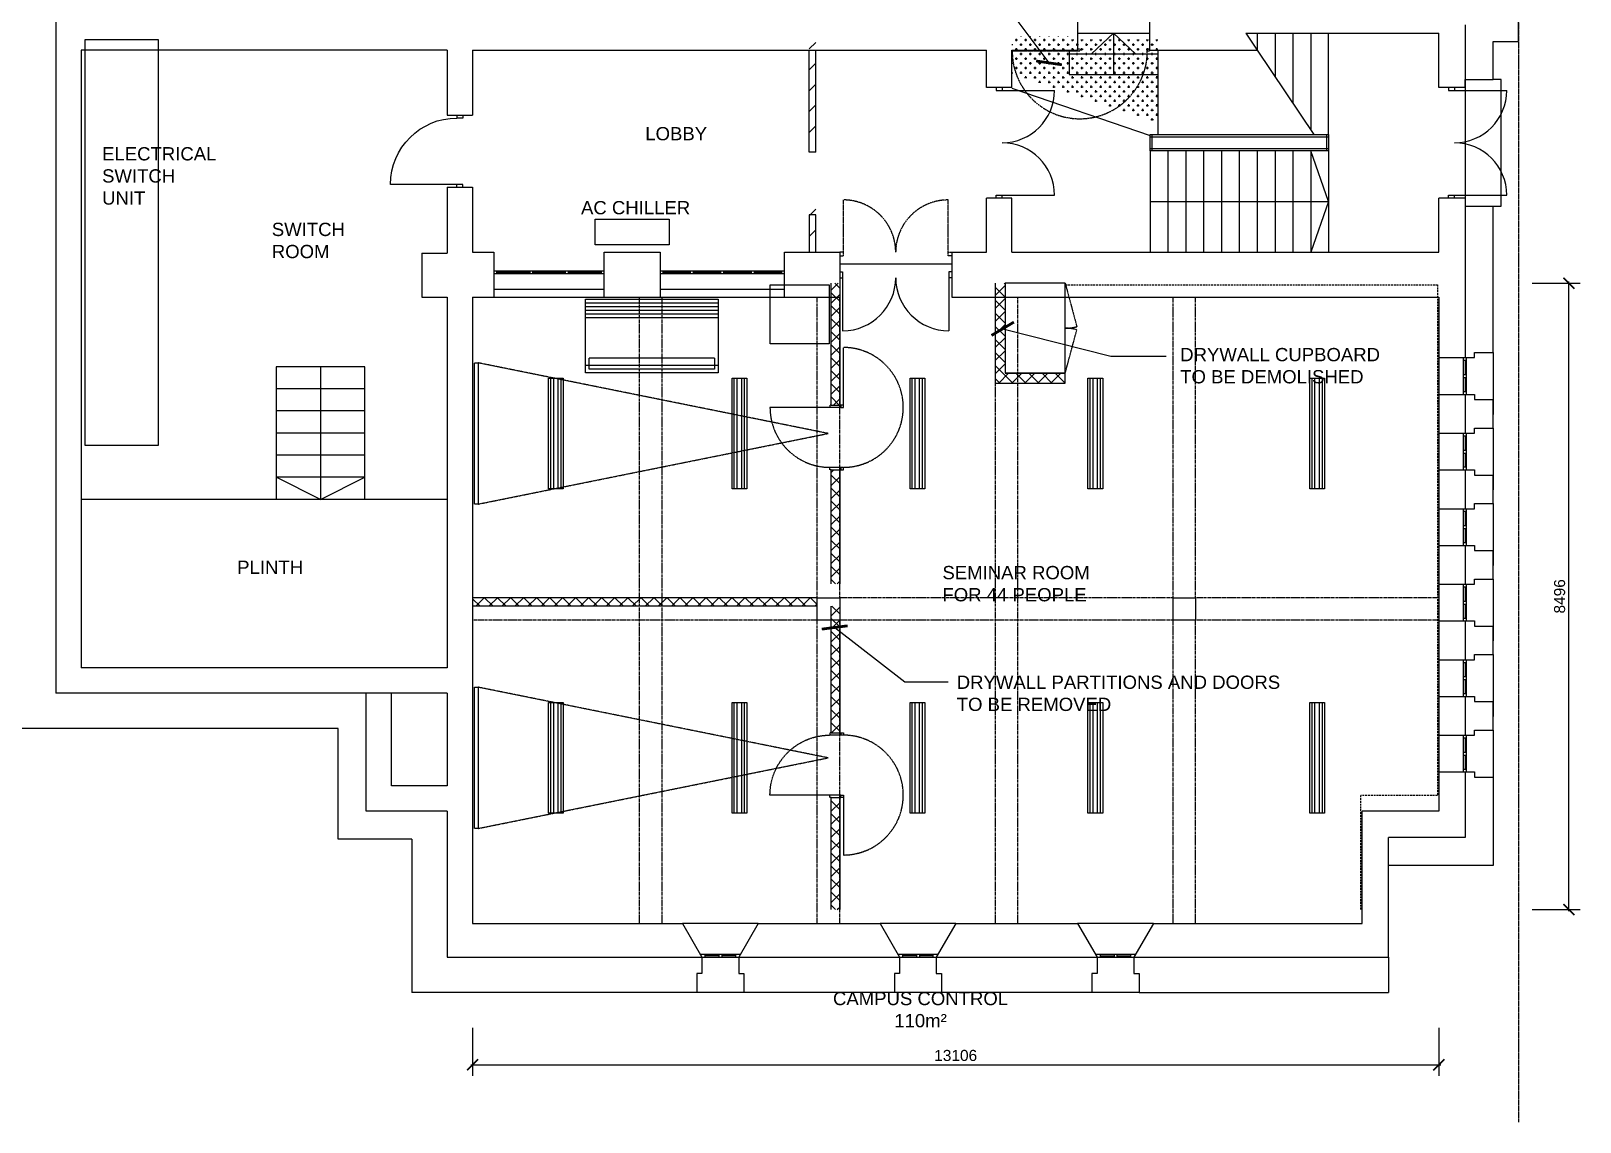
# Model space of a CAD drawing. Header units: millimetres. Extents: x -242071 to 82444, y -53139 to 112036.
# Drawn here: x -148810 to -127799, y -42646 to -27845 of the extents above; entities that cross this region are included whole.
import ezdxf

# ---------------------------------------------------------------- set-up
doc = ezdxf.new("R2010")
doc.units = ezdxf.units.MM
doc.header["$PDSIZE"] = 1
for name, pattern in [('PCENTRE', [50.8, 31.75, -6.35, 6.35, -6.35]), ('PCENTRE2', [28.575, 19.05, -3.175, 3.175, -3.175]), ('PCENTRESHORT', [28.575, 19.05, -3.175, 3.175, -3.175]), ('PDASHED2', [9.525, 6.35, -3.175]), ('PDASHEDX2', [38.1, 25.4, -12.7])]:
    doc.linetypes.add(name, pattern=pattern)
for name, color, linetype in [('Air_conditioning_ceiling_mounted', 3, 'Continuous'), ('Air_conditioning_low_level', 3, 'Continuous'), ('Boundaries_and_building_grids', 140, 'Continuous'), ('Columns_conc_steel_timber', 5, 'Continuous'), ('Communications_audio_visual', 1, 'Continuous'), ('Demolition', 1, 'Continuous'), ('Dimensions_General_Layout', 1, 'Continuous'), ('Electrical_dist_from_subboard', 1, 'Continuous'), ('Electrical_main_dist_to_subboard', 1, 'Continuous'), ('Finishes_Floor', 1, 'Continuous'), ('Fitting_Lights', 1, 'Continuous'), ('Hatch_Builders_work', 1, 'Continuous'), ('Hatch_Demolition', 1, 'Continuous'), ('Hatch_Partition_layout', 1, 'Continuous'), ('Internal_partitions', 2, 'Continuous'), ('Open_stairs_and_ramps', 2, 'Continuous'), ('Structural_frames', 3, 'Continuous'), ('Text_Builders_work', 1, 'Continuous'), ('Text_Demolition', 1, 'Continuous'), ('Text_General_Layout', 1, 'Continuous'), ('Text_Room_names_brickwork', 1, 'Continuous'), ('Walls_brick_block_etc', 3, 'Continuous'), ('Windows_and_doors_to_brickwork', 1, 'Continuous')]:
    doc.layers.add(name, color=color, linetype=linetype)
doc.styles.add('Text_Style_3_d7b89161-017f-4e9d-a07b-0b1ab719bac5', font='freehand')
doc.styles.add('Text_Style_5', font='arial.ttf')
doc.dimstyles.new('$DIM_Caddie', dxfattribs={"dimscale": 100, "dimtxt": 2.5, "dimasz": 3, "dimexe": 3, "dimexo": 0, "dimgap": 1, "dimtad": 1, "dimdec": 0, "dimzin": 0, "dimdsep": 46, "dimtxsty": 'Text_Style_3_d7b89161-017f-4e9d-a07b-0b1ab719bac5', "dimblk": 'ARCHTICK', "dimblk1": 'ARCHTICK', "dimblk2": 'ARCHTICK', "dimcen": 0.4, "dimclrd": 1, "dimclre": 1, "dimclrt": 2, "dimadec": 0, "dimazin": 0, "dimtfac": 0.5, "dimtdec": 0, "dimtix": 1, "dimtmove": 0, "dimatfit": 2, "dimldrblk": 'ARCHTICK', "dimfxl": 7, "dimfxlon": 1, "dimtfillclr": 1, "dimtolj": 1, "dimtzin": 0, "dimlwd": -3, "dimlwe": -3, "dimarcsym": 1})
pattern_1 = [(45, (-157344.63, -52553.8), (-141.4214, 141.4214), [])]
pattern_2 = [(45, (0, 0), (-88.38835, 88.38835), []), (135, (0, 0), (-88.38835, -88.38835), [])]

# ---------------------------------------------------------------- blocks, each defined once
blk = doc.blocks.new('_ArchTick')
at = {"color": 0, "linetype": 'ByBlock', "const_width": 0.15}
blk.add_lwpolyline([(-0.5, -0.5), (0.5, 0.5)], dxfattribs=at)
blk = doc.blocks.new('*D79')
at = {"layer": 'Defpoints', "color": 0}
for p in [(-129714, -38239), (-142820, -39763), (-129714, -41870)]:
    blk.add_point(p, dxfattribs=at)
at = {"layer": 'Dimensions_General_Layout', "color": 1, "linetype": 'Continuous', "lineweight": -3}
for p, q in [((-142820, -41370), (-142820, -42020)), ((-129714, -41370), (-129714, -42020)), ((-142845, -41870), (-129689, -41870))]:
    blk.add_line(p, q, dxfattribs=at)
at = {"layer": 'Dimensions_General_Layout', "color": 1, "lineweight": -3, "xscale": 150, "yscale": 150, "zscale": 150, "rotation": 180}
blk.add_blockref('_ArchTick', (-142820, -41870), dxfattribs=at)
at = {"layer": 'Dimensions_General_Layout', "color": 1, "lineweight": -3, "xscale": 150, "yscale": 150, "zscale": 150}
blk.add_blockref('_ArchTick', (-129714, -41870), dxfattribs=at)
at = {"layer": 'Dimensions_General_Layout', "color": 1, "linetype": 'Continuous', "lineweight": -3, "insert": (-136267, -41744), "char_height": 150, "attachment_point": 5, "style": 'Text_Style_5'}
blk.add_mtext('\\A1;13106', dxfattribs=at)
blk = doc.blocks.new('_Open90')
at = {"color": 0, "linetype": 'ByBlock', "lineweight": -2}
for p, q in [((0, 0), (-1, 0)), ((-0.5, 0.5), (0, 0)), ((0, 0), (-0.5, -0.5))]:
    blk.add_line(p, q, dxfattribs=at)
blk = doc.blocks.new('*D80')
at = {"layer": 'Defpoints', "color": 0}
for p in [(-129714, -31267), (-127949, -31267), (-130752, -39763)]:
    blk.add_point(p, dxfattribs=at)
at = {"layer": 'Dimensions_General_Layout', "color": 1, "linetype": 'Continuous', "lineweight": -3}
for p, q in [((-128449, -31267), (-127799, -31267)), ((-127949, -39788), (-127949, -31242)), ((-128449, -39763), (-127799, -39763))]:
    blk.add_line(p, q, dxfattribs=at)
at = {"layer": 'Dimensions_General_Layout', "color": 1, "lineweight": -3, "xscale": 150, "yscale": 150, "zscale": 150}
for p, rotation in [((-127949, -31267), 90), ((-127949, -39763), 270)]:
    blk.add_blockref('_ArchTick', p, dxfattribs=dict(at, rotation=rotation))
at = {"layer": 'Dimensions_General_Layout', "color": 1, "linetype": 'Continuous', "lineweight": -3, "insert": (-128075, -35515), "char_height": 150, "attachment_point": 5, "rotation": 90, "style": 'Text_Style_5'}
blk.add_mtext('\\A1;8496', dxfattribs=at)

msp = doc.modelspace()

# ---------------------------------------------------------------- hatches: boundary and pattern name
at = {"layer": 'Hatch_Builders_work', "linetype": 'Continuous', "lineweight": -3}
h = msp.add_hatch(dxfattribs=at)
h.set_pattern_fill('_USER', color=1, scale=200, angle=45, pattern_type=0)
h.set_pattern_definition(pattern_1)
h.paths.add_polyline_path([(-138164.1, -29296.9), (-138164.1, -27913.9), (-138254.1, -27913.9), (-138254.1, -29296.9)])
h = msp.add_hatch(dxfattribs=at)
h.set_pattern_fill('CROSS', color=8, scale=10, style=0)
h.set_pattern_definition([(0, (-174702.615, 36930.73), (63.5, 63.5), [31.75, -95.25]), (90, (-174686.74, 36914.854), (-63.5, 63.5), [31.75, -95.25])])
h.paths.add_polyline_path([(-135506.1, -28420.9), (-135506.1, -27913.9), (-134726.1, -27913.9), (-134726.1, -27964.9), (-133526.1, -27964.9), (-133526.1, -29059.9), (-133631.1, -29059.9)])
h = msp.add_hatch(dxfattribs=at)
h.set_pattern_fill('_USER', color=1, scale=200, angle=45, pattern_type=0)
h.set_pattern_definition(pattern_1)
h.paths.add_polyline_path([(-138164.1, -30656.9), (-138164.1, -30146.9), (-138254.1, -30146.9), (-138254.1, -30656.9)])
at = {"layer": 'Hatch_Demolition', "linetype": 'Continuous', "lineweight": -3}
h = msp.add_hatch(dxfattribs=at)
h.set_pattern_fill('BLOCK-SECTION', color=8, scale=2.5)
h.set_pattern_definition(pattern_2)
h.paths.add_polyline_path([(-137840.5, -32919.8), (-137840.5, -31266.9), (-137955.5, -31266.9), (-137955.5, -32919.8)])
h = msp.add_hatch(dxfattribs=at)
h.set_pattern_fill('BLOCK-SECTION', color=8, scale=2.5)
h.set_pattern_definition(pattern_2)
h.paths.add_polyline_path([(-134781.9, -32622.9), (-134781.9, -32487.9), (-135596.9, -32487.9), (-135596.9, -31266.9), (-135731.9, -31266.9), (-135731.9, -32622.9)])
h = msp.add_hatch(dxfattribs=at)
h.set_pattern_fill('BLOCK-SECTION', color=8, scale=2.5)
h.set_pattern_definition(pattern_2)
h.paths.add_polyline_path([(-137840.5, -35343.9), (-137840.5, -33796.8), (-137955.5, -33796.8), (-137955.5, -35343.9)])
h = msp.add_hatch(dxfattribs=at)
h.set_pattern_fill('BLOCK-SECTION', color=8, scale=2.5)
h.set_pattern_definition(pattern_2)
h.paths.add_polyline_path([(-138145.5, -35648.9), (-138145.5, -35533.9), (-142820.1, -35533.9), (-142820.1, -35648.9)])
h = msp.add_hatch(dxfattribs=at)
h.set_pattern_fill('BLOCK-SECTION', color=8, scale=2.5)
h.set_pattern_definition(pattern_2)
h.paths.add_polyline_path([(-137840.5, -37366.2), (-137840.5, -35648.9), (-137955.5, -35648.9), (-137955.5, -37366.2)])
h = msp.add_hatch(dxfattribs=at)
h.set_pattern_fill('BLOCK-SECTION', color=8, scale=2.5)
h.set_pattern_definition(pattern_2)
h.paths.add_polyline_path([(-137840.5, -39762.9), (-137840.5, -38243.2), (-137955.5, -38243.2), (-137955.5, -39762.9)])

# ---------------------------------------------------------------- linework, layer by layer
at = {"layer": 'Air_conditioning_ceiling_mounted', "color": 2, "linetype": 'Continuous', "lineweight": -3}
for p, q in [((-141287.8, -31482.2), (-139487.8, -31482.2)), ((-141287.8, -32482.2), (-141287.8, -31482.2)), ((-139487.8, -31482.2), (-139487.8, -32482.2)), ((-139487.8, -32482.2), (-141287.8, -32482.2))]:
    msp.add_line(p, q, dxfattribs=at)
at = {"layer": 'Air_conditioning_ceiling_mounted', "color": 1, "linetype": 'Continuous', "lineweight": -3}
for p, q in [((-141287.8, -31532.2), (-139487.8, -31532.2)), ((-141287.8, -31582.2), (-139487.8, -31582.2)), ((-141287.8, -31632.2), (-139487.8, -31632.2)), ((-141287.8, -31682.2), (-139487.8, -31682.2)), ((-141287.8, -31732.2), (-139487.8, -31732.2)), ((-139537.8, -32282.2), (-141237.8, -32282.2)), ((-141237.8, -32432.2), (-141237.8, -32282.2)), ((-139537.8, -32282.2), (-139537.8, -32432.2)), ((-139487.8, -32382.2), (-141287.8, -32382.2)), ((-139537.8, -32432.2), (-141237.8, -32432.2))]:
    msp.add_line(p, q, dxfattribs=at)
at = {"layer": 'Air_conditioning_low_level', "color": 2, "linetype": 'Continuous', "lineweight": -3}
for p, q in [((-141155.5, -30747.2), (-141155.5, -30397.2)), ((-141155.5, -30397.2), (-140155.5, -30397.2)), ((-140155.5, -30397.2), (-140155.5, -30747.2)), ((-140155.5, -30747.2), (-141155.5, -30747.2))]:
    msp.add_line(p, q, dxfattribs=at)
at = {"layer": 'Boundaries_and_building_grids', "color": 140, "linetype": 'PCENTRE2', "lineweight": -3}
msp.add_line((-128635.1, 33439.2), (-128635.1, -42646.4), dxfattribs=at)
at = {"layer": 'Columns_conc_steel_timber', "color": 4, "linetype": 'Continuous', "lineweight": -3}
for p, q in [((-138145.5, -35534.2), (-137840.5, -35534.2)), ((-138145.5, -35839.2), (-138145.5, -35534.2)), ((-137840.5, -35534.2), (-137840.5, -35839.2)), ((-133318.3, -35534.2), (-133013.3, -35534.2)), ((-133318.3, -35839.2), (-133318.3, -35534.2)), ((-133013.3, -35534.2), (-133013.3, -35839.2)), ((-137840.5, -35839.2), (-138145.5, -35839.2)), ((-133013.3, -35839.2), (-133318.3, -35839.2))]:
    msp.add_line(p, q, dxfattribs=at)
at = {"layer": 'Communications_audio_visual', "color": 4, "linetype": 'Continuous', "lineweight": -3}
msp.add_lwpolyline([(-138782.2, -32088.3), (-138782.2, -31288.3), (-137982.2, -31288.3), (-137982.2, -32088.3)], close=True, dxfattribs=at)
at = {"layer": 'Demolition', "color": 8, "linetype": 'PDASHED2', "lineweight": -3}
for p, q in [((-137955.5, -32919.8), (-137955.5, -31266.9)), ((-137840.5, -31266.9), (-137840.5, -32919.8)), ((-135731.9, -31266.9), (-135731.9, -32622.9)), ((-135596.9, -31266.9), (-135596.9, -32487.9)), ((-134781.9, -31266.9), (-135596.9, -31266.9)), ((-134781.9, -32487.9), (-134781.9, -31266.9)), ((-134781.9, -31266.9), (-134623.9, -31856.6)), ((-134781.9, -32487.9), (-134623.9, -31898.2)), ((-137791, -32919.8), (-137791, -32138.8)), ((-135596.9, -32487.9), (-134781.9, -32487.9)), ((-134781.9, -32487.9), (-135596.9, -32487.9)), ((-134781.9, -32622.9), (-134781.9, -32487.9)), ((-135731.9, -32622.9), (-134781.9, -32622.9)), ((-137973, -32951.8), (-138786, -32951.8)), ((-137955.5, -32919.8), (-137973, -32919.8)), ((-137973, -32919.8), (-137973, -32951.8)), ((-137823, -32951.8), (-137973, -32951.8)), ((-137955.5, -32919.8), (-137840.5, -32919.8)), ((-137840.5, -32919.8), (-137823, -32919.8)), ((-137823, -32919.8), (-137823, -32951.8)), ((-137791, -32919.8), (-137823, -32919.8)), ((-137823, -32919.8), (-137823, -32951.8)), ((-137823, -32951.8), (-137791, -32951.8)), ((-137791, -32951.8), (-137791, -32919.8)), ((-137973, -33796.8), (-137973, -33764.8)), ((-137823, -33764.8), (-137973, -33764.8)), ((-137955.5, -33796.8), (-137973, -33796.8)), ((-137955.5, -35343.9), (-137955.5, -33796.8)), ((-137955.5, -33796.8), (-137840.5, -33796.8)), ((-137840.5, -33796.8), (-137840.5, -35343.9)), ((-137840.5, -33796.8), (-137823, -33796.8)), ((-137823, -33796.8), (-137823, -33764.8)), ((-137791, -33764.8), (-137823, -33764.8)), ((-137823, -33764.8), (-137823, -33796.8)), ((-137823, -33796.8), (-137791, -33796.8)), ((-137791, -33796.8), (-137791, -33764.8)), ((-138145.5, -35533.9), (-142820.1, -35533.9)), ((-138145.5, -35648.9), (-142820.1, -35648.9)), ((-137955.5, -37366.2), (-137955.5, -35648.9)), ((-137840.5, -35648.9), (-137840.5, -37366.2)), ((-137955.5, -37366.2), (-137973, -37366.2)), ((-137973, -37366.2), (-137973, -37398.2)), ((-137823, -37398.2), (-137973, -37398.2)), ((-137955.5, -37366.2), (-137840.5, -37366.2)), ((-137840.5, -37366.2), (-137823, -37366.2)), ((-137823, -37366.2), (-137823, -37398.2)), ((-137823, -37366.2), (-137791, -37366.2)), ((-137823, -37398.2), (-137823, -37366.2)), ((-137791, -37398.2), (-137823, -37398.2)), ((-137791, -37366.2), (-137791, -37398.2)), ((-137973, -38211.2), (-138786, -38211.2)), ((-137823, -38211.2), (-137973, -38211.2)), ((-137973, -38243.2), (-137973, -38211.2)), ((-137823, -38243.2), (-137823, -38211.2)), ((-137823, -38211.2), (-137791, -38211.2)), ((-137823, -38243.2), (-137823, -38211.2)), ((-137791, -38211.2), (-137791, -38243.2)), ((-137955.5, -38243.2), (-137973, -38243.2)), ((-137955.5, -39762.9), (-137955.5, -38243.2)), ((-137955.5, -38243.2), (-137840.5, -38243.2)), ((-137840.5, -38243.2), (-137823, -38243.2)), ((-137840.5, -38243.2), (-137840.5, -39762.9)), ((-137791, -38243.2), (-137823, -38243.2)), ((-137791, -38243.2), (-137791, -39024.2))]:
    msp.add_line(p, q, dxfattribs=at)
at = {"layer": 'Demolition', "color": 12, "linetype": 'PDASHED2', "lineweight": -3}
for p, q in [((-142795.1, -32347.3), (-142745.1, -32347.3)), ((-142795.1, -34263.5), (-142795.1, -32347.3)), ((-142745.1, -32347.3), (-142745.1, -34263.5)), ((-142745.1, -32347.3), (-142745.1, -34263.5)), ((-137998.5, -33305.4), (-142745.1, -32347.3)), ((-142745.1, -32347.3), (-142745.1, -34263.5)), ((-142745.1, -34263.5), (-137998.5, -33305.4)), ((-142745.1, -34263.5), (-142795.1, -34263.5)), ((-142795.1, -36747.8), (-142745.1, -36747.8)), ((-142795.1, -38664), (-142795.1, -36747.8)), ((-142745.1, -36747.8), (-142745.1, -38664)), ((-137998.5, -37705.9), (-142745.1, -36747.8)), ((-142745.1, -36747.8), (-142745.1, -38664)), ((-142745.1, -36747.8), (-142745.1, -38664)), ((-142745.1, -38664), (-137998.5, -37705.9)), ((-142745.1, -38664), (-142795.1, -38664))]:
    msp.add_line(p, q, dxfattribs=at)
at = {"layer": 'Demolition', "color": 8, "linetype": 'PDASHED2', "lineweight": -3}
for centre, radius, start, end in [((-134781.9, -31266.9), 610.5, 270, 285), ((-134781.9, -31266.9), 610.5, 270, 285), ((-134781.9, -32487.9), 610.5, 75, 90), ((-134781.9, -32487.9), 610.5, 75, 90), ((-137791, -32951.8), 813, 270, 90), ((-137973, -32951.8), 813, 180, 270), ((-137791, -38211.2), 813, 270, 90)]:
    msp.add_arc(centre, radius, start, end, dxfattribs=at)
at = {"layer": 'Demolition', "color": 8, "linetype": 'PDASHED2', "lineweight": -3, "extrusion": (0, 0, -1)}
msp.add_arc((137973, -38211.2), 813, 0, 90, dxfattribs=at)
at = {"layer": 'Electrical_dist_from_subboard', "color": 92, "linetype": 'PDASHEDX2', "lineweight": -3}
for p, q in [((-134781.9, -31286.9), (-129734.1, -31286.9)), ((-129734.1, -31286.9), (-129734.1, -38218.9)), ((-129734.1, -38218.9), (-130772.2, -38218.9)), ((-130772.2, -39762.9), (-130772.2, -38218.9))]:
    msp.add_line(p, q, dxfattribs=at)
at = {"layer": 'Electrical_main_dist_to_subboard', "color": 1, "linetype": 'Continuous', "lineweight": -3}
for p, q in [((-148079.1, -27963.9), (-148079.1, -33463.9)), ((-147079.1, -27963.9), (-148079.1, -27963.9)), ((-147079.1, -33463.9), (-147079.1, -27963.9)), ((-148079.1, -33463.9), (-147079.1, -33463.9))]:
    msp.add_line(p, q, dxfattribs=at)
at = {"layer": 'Finishes_Floor', "color": 12, "linetype": 'Continuous', "lineweight": -3}
msp.add_line((-137840.5, -31001.9), (-136320.5, -31001.9), dxfattribs=at)
at = {"layer": 'Fitting_Lights', "color": 3, "linetype": 'Continuous', "lineweight": -3}
for p, q in [((-141789.6, -32555.4), (-141589.6, -32555.4)), ((-141789.6, -34055.4), (-141789.6, -32555.4)), ((-141589.6, -32555.4), (-141589.6, -34055.4)), ((-139299.8, -34055.4), (-139299.8, -32555.4)), ((-139299.8, -32555.4), (-139099.8, -32555.4)), ((-139099.8, -32555.4), (-139099.8, -34055.4)), ((-136886.2, -32555.4), (-136686.2, -32555.4)), ((-136886.2, -34055.4), (-136886.2, -32555.4)), ((-136686.2, -32555.4), (-136686.2, -34055.4)), ((-134472.6, -32555.4), (-134272.6, -32555.4)), ((-134472.6, -34055.4), (-134472.6, -32555.4)), ((-134272.6, -32555.4), (-134272.6, -34055.4)), ((-131463.7, -34055.4), (-131463.7, -32555.4)), ((-131463.7, -32555.4), (-131263.7, -32555.4)), ((-131263.7, -32555.4), (-131263.7, -34055.4)), ((-141589.6, -34055.4), (-141789.6, -34055.4)), ((-139099.8, -34055.4), (-139299.8, -34055.4)), ((-136686.2, -34055.4), (-136886.2, -34055.4)), ((-134272.6, -34055.4), (-134472.6, -34055.4)), ((-131263.7, -34055.4), (-131463.7, -34055.4)), ((-141789.6, -38455.9), (-141789.6, -36955.9)), ((-141789.6, -36955.9), (-141589.6, -36955.9)), ((-141589.6, -36955.9), (-141589.6, -38455.9)), ((-139299.8, -38455.9), (-139299.8, -36955.9)), ((-139299.8, -36955.9), (-139099.8, -36955.9)), ((-139099.8, -36955.9), (-139099.8, -38455.9)), ((-136886.2, -36955.9), (-136686.2, -36955.9)), ((-136886.2, -38455.9), (-136886.2, -36955.9)), ((-136686.2, -36955.9), (-136686.2, -38455.9)), ((-134472.6, -38455.9), (-134472.6, -36955.9)), ((-134472.6, -36955.9), (-134272.6, -36955.9)), ((-134272.6, -36955.9), (-134272.6, -38455.9)), ((-131463.7, -36955.9), (-131263.7, -36955.9)), ((-131463.7, -38455.9), (-131463.7, -36955.9)), ((-131263.7, -36955.9), (-131263.7, -38455.9)), ((-141589.6, -38455.9), (-141789.6, -38455.9)), ((-139099.8, -38455.9), (-139299.8, -38455.9)), ((-136686.2, -38455.9), (-136886.2, -38455.9)), ((-134272.6, -38455.9), (-134472.6, -38455.9)), ((-131263.7, -38455.9), (-131463.7, -38455.9))]:
    msp.add_line(p, q, dxfattribs=at)
at = {"layer": 'Fitting_Lights', "color": 1, "linetype": 'Continuous', "lineweight": -3}
for p, q in [((-141759.6, -34055.4), (-141759.6, -32555.4)), ((-141719.6, -34055.4), (-141719.6, -32555.4)), ((-141659.6, -34055.4), (-141659.6, -32555.4)), ((-141619.6, -34055.4), (-141619.6, -32555.4)), ((-139269.8, -34055.4), (-139269.8, -32555.4)), ((-139229.8, -34055.4), (-139229.8, -32555.4)), ((-139169.8, -34055.4), (-139169.8, -32555.4)), ((-139129.8, -34055.4), (-139129.8, -32555.4)), ((-136856.2, -34055.4), (-136856.2, -32555.4)), ((-136816.2, -34055.4), (-136816.2, -32555.4)), ((-136756.2, -34055.4), (-136756.2, -32555.4)), ((-136716.2, -34055.4), (-136716.2, -32555.4)), ((-134442.6, -34055.4), (-134442.6, -32555.4)), ((-134402.6, -34055.4), (-134402.6, -32555.4)), ((-134342.6, -34055.4), (-134342.6, -32555.4)), ((-134302.6, -34055.4), (-134302.6, -32555.4)), ((-131433.7, -34055.4), (-131433.7, -32555.4)), ((-131393.7, -34055.4), (-131393.7, -32555.4)), ((-131333.7, -34055.4), (-131333.7, -32555.4)), ((-131293.7, -34055.4), (-131293.7, -32555.4)), ((-141759.6, -38455.9), (-141759.6, -36955.9)), ((-141719.6, -38455.9), (-141719.6, -36955.9)), ((-141659.6, -38455.9), (-141659.6, -36955.9)), ((-141619.6, -38455.9), (-141619.6, -36955.9)), ((-139269.8, -38455.9), (-139269.8, -36955.9)), ((-139229.8, -38455.9), (-139229.8, -36955.9)), ((-139169.8, -38455.9), (-139169.8, -36955.9)), ((-139129.8, -38455.9), (-139129.8, -36955.9)), ((-136856.2, -38455.9), (-136856.2, -36955.9)), ((-136816.2, -38455.9), (-136816.2, -36955.9)), ((-136756.2, -38455.9), (-136756.2, -36955.9)), ((-136716.2, -38455.9), (-136716.2, -36955.9)), ((-134442.6, -38455.9), (-134442.6, -36955.9)), ((-134402.6, -38455.9), (-134402.6, -36955.9)), ((-134342.6, -38455.9), (-134342.6, -36955.9)), ((-134302.6, -38455.9), (-134302.6, -36955.9)), ((-131433.7, -38455.9), (-131433.7, -36955.9)), ((-131393.7, -38455.9), (-131393.7, -36955.9)), ((-131333.7, -38455.9), (-131333.7, -36955.9)), ((-131293.7, -38455.9), (-131293.7, -36955.9))]:
    msp.add_line(p, q, dxfattribs=at)
at = {"layer": 'Internal_partitions', "color": 2, "linetype": 'Continuous', "lineweight": -3}
for p, q in [((-138254.1, -29487.2), (-138254.1, -28104.2)), ((-138164.1, -29487.2), (-138164.1, -28104.2)), ((-138164.1, -29487.2), (-138254.1, -29487.2)), ((-138164.1, -30337.2), (-138254.1, -30337.2)), ((-138254.1, -30337.2), (-138254.1, -30847.2)), ((-138164.1, -30847.2), (-138164.1, -30337.2))]:
    msp.add_line(p, q, dxfattribs=at)
at = {"layer": 'Open_stairs_and_ramps', "color": 1, "linetype": 'Continuous', "lineweight": -3}
for p, q in [((-134616.1, -27875.2), (-133636.1, -27875.2)), ((-134126.1, -27875.2), (-134426.1, -28155.2)), ((-134126.1, -27875.2), (-133826.1, -28155.2)), ((-134126.1, -27875.2), (-134126.1, -28435.2)), ((-132177.9, -27875.2), (-132177.9, -28104.2)), ((-131935.7, -27875.2), (-131935.7, -28466.4)), ((-131693.5, -27875.2), (-131693.5, -28828.5)), ((-131451.3, -27875.2), (-131451.3, -29190.7)), ((-131209.1, -29250.2), (-131209.1, -27875.2)), ((-134726.1, -28104.2), (-134726.1, -28435.2)), ((-133526.1, -28104.2), (-133526.1, -28435.2)), ((-132177.9, -28104.2), (-131411.5, -29250.2)), ((-134726.1, -28155.2), (-133526.1, -28155.2)), ((-134726.1, -28435.2), (-133526.1, -28435.2)), ((-128868.1, -28501.2), (-128978.1, -28501.2)), ((-128868.1, -30221.2), (-128868.1, -28501.2)), ((-133625.1, -29266.2), (-135500.1, -28627.2)), ((-129358.1, -28611.2), (-129358.1, -30111.2)), ((-133631.1, -29472.2), (-133631.1, -29250.2)), ((-133631.1, -29250.2), (-131209.1, -29250.2)), ((-133631.1, -29280.2), (-131209.1, -29280.2)), ((-133601.1, -29472.2), (-133601.1, -29250.2)), ((-131239.1, -29250.2), (-131239.1, -29472.2)), ((-131209.1, -29250.2), (-131209.1, -29472.2)), ((-131209.1, -29442.2), (-133631.1, -29442.2)), ((-133631.1, -29472.2), (-133631.1, -30847.2)), ((-131209.1, -29472.2), (-133631.1, -29472.2)), ((-133388.9, -29472.2), (-133388.9, -30847.2)), ((-133146.7, -29472.2), (-133146.7, -30847.2)), ((-132904.5, -29472.2), (-132904.5, -30847.2)), ((-132662.3, -29472.2), (-132662.3, -30847.2)), ((-132420.1, -29472.2), (-132420.1, -30847.2)), ((-132177.9, -29472.2), (-132177.9, -30847.2)), ((-131935.7, -29472.2), (-131935.7, -30847.2)), ((-131693.5, -29472.2), (-131693.5, -30847.2)), ((-131209.1, -30159.7), (-131451.3, -29472.2)), ((-131451.3, -29472.2), (-131451.3, -30847.2)), ((-131209.1, -29472.2), (-131209.1, -30847.2)), ((-133631.1, -30159.7), (-131209.1, -30159.7)), ((-131209.1, -30159.7), (-131451.3, -30847.2)), ((-128978.1, -30221.2), (-128868.1, -30221.2)), ((-145483.6, -32400.2), (-145483.6, -34200.2)), ((-144283.6, -32400.2), (-145483.6, -32400.2)), ((-144883.6, -32400.2), (-144883.6, -34200.2)), ((-144283.6, -34200.2), (-144283.6, -32400.2)), ((-144283.6, -32700.2), (-145483.6, -32700.2)), ((-144283.6, -33000.2), (-145483.6, -33000.2)), ((-144283.6, -33300.2), (-145483.6, -33300.2)), ((-144283.6, -33600.2), (-145483.6, -33600.2)), ((-144283.6, -33900.2), (-145483.6, -33900.2)), ((-144883.6, -34200.2), (-145483.6, -33900.2)), ((-144883.6, -34200.2), (-144283.6, -33900.2))]:
    msp.add_line(p, q, dxfattribs=at)
at = {"layer": 'Open_stairs_and_ramps', "color": 12, "linetype": 'Continuous', "lineweight": -3}
msp.add_line((-133526.1, -28155.2), (-133526.1, -29250.2), dxfattribs=at)
at = {"layer": 'Structural_frames', "color": 8, "linetype": 'PCENTRE', "lineweight": -3}
for p, q in [((-140559, -31457.2), (-140559, -39953.2)), ((-140254, -31457.2), (-140254, -39953.2)), ((-138145.5, -35534.2), (-138145.5, -31457.2)), ((-137840.5, -35534.2), (-137840.5, -31457.2)), ((-135731.9, -31457.2), (-135731.9, -39954.2)), ((-135426.9, -31457.2), (-135426.9, -39954.2)), ((-133318.3, -35534.2), (-133318.3, -31457.2)), ((-133013.3, -35534.2), (-133013.3, -31457.2)), ((-138145.5, -35534.2), (-142820.1, -35534.2)), ((-133318.3, -35534.2), (-137840.5, -35534.2)), ((-129714.1, -35534.2), (-133013.3, -35534.2)), ((-138145.5, -35839.2), (-142820.1, -35839.2)), ((-138145.5, -39953.2), (-138145.5, -35839.2)), ((-133318.3, -35839.2), (-137840.5, -35839.2)), ((-137840.5, -39953.2), (-137840.5, -35839.2)), ((-133318.3, -39954.2), (-133318.3, -35839.2)), ((-129714.1, -35839.2), (-133013.3, -35839.2)), ((-133013.3, -39954.2), (-133013.3, -35839.2))]:
    msp.add_line(p, q, dxfattribs=at)
at = {"layer": 'Walls_brick_block_etc', "color": 3, "linetype": 'Continuous', "lineweight": -3}
for p, q in [((-128635.1, -27989.2), (-128635.1, -25813.4)), ((-148472.1, -27494.2), (-148472.1, -36829.2)), ((-134616.1, -27646.2), (-134616.1, -28104.2)), ((-133636.1, -27646.2), (-133636.1, -28104.2)), ((-132331.1, -27875.2), (-132177.9, -28104.2)), ((-132331.1, -27875.2), (-129714.1, -27875.2)), ((-132331.1, -27875.2), (-132177.9, -28104.2)), ((-132331.1, -27875.2), (-132177.9, -28104.2)), ((-129714.1, -28611.2), (-129714.1, -27875.2)), ((-129358.1, -27760.2), (-129358.1, -28611.2)), ((-148129.1, -28104.2), (-148129.1, -36486.2)), ((-143163.1, -28104.2), (-148129.1, -28104.2)), ((-143163.1, -28104.2), (-143163.1, -28985.7)), ((-142820.1, -28104.2), (-142820.1, -28985.7)), ((-142820.1, -28104.2), (-135849.1, -28104.2)), ((-135849.1, -28611.2), (-135849.1, -28104.2)), ((-135506.1, -28611.2), (-135506.1, -28104.2)), ((-135506.1, -28104.2), (-134616.1, -28104.2)), ((-133636.1, -28104.2), (-132177.9, -28104.2)), ((-128978.1, -28501.2), (-128978.1, -27989.2)), ((-128978.1, -27989.2), (-128635.1, -27989.2)), ((-129358.1, -28611.2), (-129358.1, -28501.2)), ((-129358.1, -28501.2), (-128978.1, -28501.2)), ((-135506.1, -28611.2), (-135849.1, -28611.2)), ((-129358.1, -28611.2), (-129714.1, -28611.2)), ((-143163.1, -28985.7), (-142820.1, -28985.7)), ((-143163.1, -29965.7), (-143163.1, -30860.2)), ((-143163.1, -29965.7), (-142820.1, -29965.7)), ((-142820.1, -29965.7), (-142820.1, -30847.2)), ((-135506.1, -30111.2), (-135849.1, -30111.2)), ((-135849.1, -30847.2), (-135849.1, -30111.2)), ((-135506.1, -30847.2), (-135506.1, -30111.2)), ((-129358.1, -30111.2), (-129714.1, -30111.2)), ((-129714.1, -30847.2), (-129714.1, -30111.2)), ((-129358.1, -30111.2), (-129358.1, -32277)), ((-129358.1, -30221.2), (-128978.1, -30221.2)), ((-128978.1, -32207.3), (-128978.1, -30221.2)), ((-143506.3, -30860.2), (-143163.1, -30860.2)), ((-143506.3, -30860.2), (-143506.3, -31457.2)), ((-142820.1, -30847.2), (-142530.5, -30847.2)), ((-142530.5, -30847.2), (-142530.5, -31457.2)), ((-141035.5, -31457.2), (-141035.5, -30847.2)), ((-141035.5, -30847.2), (-140275.5, -30847.2)), ((-140275.5, -30847.2), (-140275.5, -31457.2)), ((-138590.5, -30847.2), (-137840.5, -30847.2)), ((-138590.5, -31457.2), (-138590.5, -30847.2)), ((-137840.5, -30847.2), (-137840.5, -31457.2)), ((-136320.5, -30847.2), (-136320.5, -31457.2)), ((-136320.5, -30847.2), (-135849.1, -30847.2)), ((-135506.1, -30847.2), (-129714.1, -30847.2)), ((-143506.3, -31457.2), (-143163.1, -31457.2)), ((-143506.3, -31457.2), (-143163.1, -31457.2)), ((-143163.1, -31457.2), (-143163.1, -36486.2)), ((-142820.1, -31457.2), (-142530.5, -31457.2)), ((-142820.1, -31457.2), (-142820.1, -39953.2)), ((-141035.5, -31457.2), (-140275.5, -31457.2)), ((-138590.5, -31457.2), (-137840.5, -31457.2)), ((-136320.5, -31457.2), (-129714.1, -31457.2)), ((-129714.1, -31457.2), (-129714.1, -32277)), ((-129714.1, -32277), (-129338.4, -32277)), ((-129358.1, -32277), (-129229.6, -32277)), ((-129229.6, -32277), (-129229.6, -32207.3)), ((-129229.6, -32207.3), (-128978.1, -32207.3)), ((-129714.1, -32775.6), (-129714.1, -33301.4)), ((-129714.1, -32775.6), (-129338.4, -32775.6)), ((-129358.1, -32775.6), (-129358.1, -33301.4)), ((-129358.1, -32775.6), (-129229.6, -32775.6)), ((-129229.6, -32775.6), (-129229.6, -32845.3)), ((-129229.6, -32845.3), (-128978.1, -32845.3)), ((-128978.1, -32845.3), (-128978.1, -33045.8)), ((-128978.1, -33231.7), (-128978.1, -32845.3)), ((-129714.1, -33301.4), (-129338.4, -33301.4)), ((-129358.1, -33301.4), (-129229.6, -33301.4)), ((-129229.6, -33301.4), (-129229.6, -33231.7)), ((-129229.6, -33231.7), (-128978.1, -33231.7)), ((-129714.1, -33800.1), (-129714.1, -34325.8)), ((-129714.1, -33800.1), (-129338.4, -33800.1)), ((-129358.1, -33800.1), (-129358.1, -34325.8)), ((-129358.1, -33800.1), (-129229.6, -33800.1)), ((-129229.6, -33800.1), (-129229.6, -33869.7)), ((-129229.6, -33869.7), (-128978.1, -33869.7)), ((-128978.1, -34256.1), (-128978.1, -33869.7)), ((-128978.1, -33869.7), (-128978.1, -34070.2)), ((-143163.1, -34200.2), (-148129.1, -34200.2)), ((-129714.1, -34325.8), (-129338.4, -34325.8)), ((-129358.1, -34325.8), (-129229.6, -34325.8)), ((-129229.6, -34325.8), (-129229.6, -34256.1)), ((-129229.6, -34256.1), (-128978.1, -34256.1)), ((-129714.1, -34824.5), (-129714.1, -35350.3)), ((-129714.1, -34824.5), (-129338.4, -34824.5)), ((-129358.1, -34824.5), (-129358.1, -35350.3)), ((-129358.1, -34824.5), (-129229.6, -34824.5)), ((-129229.6, -34824.5), (-129229.6, -34894.2)), ((-129229.6, -34894.2), (-128978.1, -34894.2)), ((-128978.1, -34894.2), (-128978.1, -35094.6)), ((-128978.1, -35280.6), (-128978.1, -34894.2)), ((-129229.6, -35280.6), (-128978.1, -35280.6)), ((-129229.6, -35350.3), (-129229.6, -35280.6)), ((-129714.1, -35350.3), (-129338.4, -35350.3)), ((-129358.1, -35350.3), (-129229.6, -35350.3)), ((-129714.1, -35848.9), (-129338.4, -35848.9)), ((-129714.1, -35848.9), (-129714.1, -36374.7)), ((-129358.1, -35848.9), (-129358.1, -36374.7)), ((-129358.1, -35848.9), (-129229.6, -35848.9)), ((-129229.6, -35848.9), (-129229.6, -35918.6)), ((-129229.6, -35918.6), (-128978.1, -35918.6)), ((-128978.1, -36305), (-128978.1, -35918.6)), ((-128978.1, -35918.6), (-128978.1, -36119.1)), ((-129229.6, -36305), (-128978.1, -36305)), ((-129229.6, -36374.7), (-129229.6, -36305)), ((-143163.1, -36486.2), (-148129.1, -36486.2)), ((-129714.1, -36374.7), (-129338.4, -36374.7)), ((-129358.1, -36374.7), (-129229.6, -36374.7)), ((-144262.7, -36829.2), (-148472.1, -36829.2)), ((-143163.1, -36829.2), (-148472.1, -36829.2)), ((-144262.7, -38429.8), (-144262.7, -36829.2)), ((-143163.1, -36829.2), (-143919.7, -36829.2)), ((-143919.7, -38086.8), (-143919.7, -36829.2)), ((-143163.1, -36829.2), (-143163.1, -38086.8)), ((-129714.1, -36873.3), (-129338.4, -36873.3)), ((-129714.1, -36873.3), (-129714.1, -37399.1)), ((-129358.1, -36873.3), (-129229.6, -36873.3)), ((-129358.1, -36873.3), (-129358.1, -37399.1)), ((-129229.6, -36873.3), (-129229.6, -36943)), ((-129229.6, -36943), (-128978.1, -36943)), ((-128978.1, -36943), (-128978.1, -37143.5)), ((-128978.1, -37329.4), (-128978.1, -36943)), ((-144642.7, -37309.2), (-149217.1, -37309.2)), ((-144642.7, -38809.8), (-144642.7, -37309.2)), ((-129714.1, -37399.1), (-129338.4, -37399.1)), ((-129358.1, -37399.1), (-129229.6, -37399.1)), ((-129229.6, -37329.4), (-128978.1, -37329.4)), ((-129229.6, -37399.1), (-129229.6, -37329.4)), ((-129714.1, -37897.7), (-129714.1, -38429.2)), ((-129714.1, -37897.7), (-129338.4, -37897.7)), ((-129358.1, -37897.7), (-129358.1, -38785.2)), ((-129358.1, -37897.7), (-129229.6, -37897.7)), ((-129229.6, -37897.7), (-129229.6, -37967.4)), ((-129229.6, -37967.4), (-128978.1, -37967.4)), ((-128978.1, -37967.4), (-128978.1, -38167.9)), ((-128978.1, -37967.4), (-128978.1, -39165.2)), ((-143163.1, -38086.8), (-143919.7, -38086.8)), ((-143163.1, -38429.8), (-144262.7, -38429.8)), ((-143163.1, -38429.8), (-143163.1, -40411.2)), ((-130752.2, -39953.2), (-130752.2, -38429.2)), ((-129714.1, -38429.2), (-130752.2, -38429.2)), ((-129714.1, -38429.2), (-130752.2, -38429.2)), ((-143643.1, -38809.8), (-144642.7, -38809.8)), ((-143643.1, -38809.8), (-143643.1, -40891.2)), ((-129358.1, -38785.2), (-130396.2, -38785.2)), ((-130396.2, -40411.2), (-130396.2, -38785.2)), ((-128978.1, -39165.2), (-130396.2, -39165.2)), ((-142820.1, -39953.2), (-139973.6, -39953.2)), ((-139973.6, -39953.2), (-139709.2, -40411.2)), ((-138946.1, -39953.2), (-139210.5, -40411.2)), ((-138946.1, -39953.2), (-137293.4, -39953.2)), ((-137293.4, -39953.2), (-137029, -40411.2)), ((-136265.9, -39953.2), (-136530.4, -40411.2)), ((-136265.9, -39953.2), (-134613.3, -39953.2)), ((-134613.3, -39953.2), (-134348.8, -40411.2)), ((-133585.8, -39953.2), (-133850.2, -40411.2)), ((-133585.8, -39953.2), (-130752.2, -39953.2)), ((-143163.1, -40411.2), (-139709.2, -40411.2)), ((-139709.2, -40411.2), (-139709.2, -40630)), ((-139210.5, -40411.2), (-139210.5, -40630)), ((-139210.5, -40411.2), (-137029, -40411.2)), ((-137029, -40411.2), (-137029, -40630)), ((-136530.4, -40411.2), (-136530.4, -40630)), ((-136530.4, -40411.2), (-134348.8, -40411.2)), ((-134348.8, -40411.2), (-134348.8, -40630)), ((-133850.2, -40411.2), (-133850.2, -40630)), ((-133850.2, -40411.2), (-130396.2, -40411.2)), ((-130396.2, -40411.2), (-130396.2, -40891.2)), ((-139709.2, -40630), (-139778.9, -40630)), ((-139778.9, -40630), (-139778.9, -40891.2)), ((-139210.5, -40630), (-139140.8, -40630)), ((-139140.8, -40630), (-139140.8, -40891.2)), ((-137098.7, -40630), (-137098.7, -40891.2)), ((-137029, -40630), (-137098.7, -40630)), ((-136530.4, -40630), (-136460.7, -40630)), ((-136460.7, -40630), (-136460.7, -40891.2)), ((-134418.5, -40630), (-134418.5, -40891.2)), ((-134348.8, -40630), (-134418.5, -40630)), ((-133850.2, -40630), (-133780.5, -40630)), ((-133780.5, -40630), (-133780.5, -40891.2)), ((-139778.9, -40891.2), (-143643.1, -40891.2)), ((-139778.9, -40891.2), (-139979.3, -40891.2)), ((-137098.7, -40891.2), (-139140.8, -40891.2)), ((-137098.7, -40891.2), (-137299.2, -40891.2)), ((-134418.5, -40891.2), (-136460.7, -40891.2)), ((-134418.5, -40891.2), (-134619, -40891.2)), ((-133780.5, -40891.2), (-130396.2, -40891.2))]:
    msp.add_line(p, q, dxfattribs=at)
at = {"layer": 'Walls_brick_block_etc', "color": 12, "linetype": 'Continuous', "lineweight": -3}
for p, q in [((-142530.5, -31347.2), (-141035.5, -31347.2)), ((-142530.5, -31457.2), (-141035.5, -31457.2)), ((-140275.5, -31347.2), (-138590.5, -31347.2)), ((-140275.5, -31457.2), (-138590.5, -31457.2))]:
    msp.add_line(p, q, dxfattribs=at)
at = {"layer": 'Windows_and_doors_to_brickwork', "color": 1, "linetype": 'PCENTRESHORT', "lineweight": -3}
for p, q in [((-134616.1, -28120.2), (-135500.1, -28120.2)), ((-134616.1, -28088.2), (-134584.1, -28088.2)), ((-134616.1, -28120.2), (-134616.1, -28088.2)), ((-134584.1, -28120.2), (-134616.1, -28120.2)), ((-134584.1, -28088.2), (-134584.1, -28120.2)), ((-133668.1, -28120.2), (-133668.1, -28088.2)), ((-133668.1, -28088.2), (-133636.1, -28088.2)), ((-133636.1, -28120.2), (-133668.1, -28120.2)), ((-133636.1, -28088.2), (-133636.1, -28120.2)), ((-137790.5, -30847.2), (-137790.5, -30137.2)), ((-136370.5, -30847.2), (-136370.5, -30137.2)), ((-137840.5, -30847.2), (-137840.5, -30897.2)), ((-137790.5, -30847.2), (-137840.5, -30847.2)), ((-137790.5, -30897.2), (-137790.5, -30847.2)), ((-136370.5, -30897.2), (-136370.5, -30847.2)), ((-136370.5, -30847.2), (-136320.5, -30847.2)), ((-136320.5, -30847.2), (-136320.5, -30897.2)), ((-137840.5, -30897.2), (-137790.5, -30897.2)), ((-136320.5, -30897.2), (-136370.5, -30897.2))]:
    msp.add_line(p, q, dxfattribs=at)
at = {"layer": 'Windows_and_doors_to_brickwork', "color": 1, "linetype": 'Continuous', "lineweight": -3}
for p, q in [((-135717.6, -28611.2), (-135717.6, -28651.2)), ((-135717.6, -28651.2), (-135637.6, -28651.2)), ((-135637.6, -28611.2), (-135637.6, -28651.2)), ((-135637.6, -28651.2), (-134927.6, -28651.2)), ((-129582.6, -28611.2), (-129582.6, -28651.2)), ((-129582.6, -28651.2), (-129502.6, -28651.2)), ((-129502.6, -28611.2), (-129502.6, -28651.2)), ((-129502.6, -28651.2), (-128792.6, -28651.2)), ((-143031.6, -28985.7), (-143031.6, -29025.7)), ((-142951.6, -28985.7), (-142951.6, -29025.7)), ((-142951.6, -29025.7), (-143031.6, -29025.7)), ((-143031.6, -29925.7), (-143931.6, -29925.7)), ((-142951.6, -29925.7), (-143031.6, -29925.7)), ((-143031.6, -29965.7), (-143031.6, -29925.7)), ((-142951.6, -29965.7), (-142951.6, -29925.7)), ((-135717.6, -30111.2), (-135717.6, -30071.2)), ((-135717.6, -30071.2), (-135637.6, -30071.2)), ((-135637.6, -30111.2), (-135637.6, -30071.2)), ((-135637.6, -30071.2), (-134927.6, -30071.2)), ((-129582.6, -30071.2), (-129502.6, -30071.2)), ((-129582.6, -30111.2), (-129582.6, -30071.2)), ((-129502.6, -30111.2), (-129502.6, -30071.2)), ((-129502.6, -30071.2), (-128792.6, -30071.2)), ((-142530.5, -31097.2), (-141035.5, -31097.2)), ((-142530.5, -31137.2), (-141035.5, -31137.2)), ((-142490.5, -31137.2), (-142490.5, -31097.2)), ((-142490.5, -31117.2), (-142045.5, -31117.2)), ((-142045.5, -31097.2), (-142045.5, -31137.2)), ((-142005.5, -31097.2), (-142005.5, -31137.2)), ((-142005.5, -31117.2), (-141560.5, -31117.2)), ((-141560.5, -31137.2), (-141560.5, -31097.2)), ((-141520.5, -31137.2), (-141520.5, -31097.2)), ((-141520.5, -31117.2), (-141075.5, -31117.2)), ((-141075.5, -31097.2), (-141075.5, -31137.2)), ((-140275.5, -31097.2), (-138590.5, -31097.2)), ((-140275.5, -31137.2), (-138590.5, -31137.2)), ((-140235.5, -31137.2), (-140235.5, -31097.2)), ((-140235.5, -31117.2), (-139864.2, -31117.2)), ((-139864.2, -31137.2), (-139864.2, -31097.2)), ((-139824.2, -31137.2), (-139824.2, -31097.2)), ((-139824.2, -31117.2), (-139453, -31117.2)), ((-139453, -31137.2), (-139453, -31097.2)), ((-139413, -31137.2), (-139413, -31097.2)), ((-139413, -31117.2), (-139041.7, -31117.2)), ((-139041.7, -31097.2), (-139041.7, -31137.2)), ((-139001.7, -31097.2), (-139001.7, -31137.2)), ((-139001.7, -31117.2), (-138630.5, -31117.2)), ((-138630.5, -31097.2), (-138630.5, -31137.2)), ((-137840.5, -31112.2), (-137800.5, -31112.2)), ((-137840.5, -31192.2), (-137800.5, -31192.2)), ((-137800.5, -31112.2), (-137800.5, -31192.2)), ((-137800.5, -31192.2), (-137800.5, -31912.2)), ((-136360.5, -31112.2), (-136360.5, -31192.2)), ((-136320.5, -31112.2), (-136360.5, -31112.2)), ((-136320.5, -31192.2), (-136360.5, -31192.2)), ((-136360.5, -31192.2), (-136360.5, -31912.2)), ((-129714.1, -32277), (-129714.1, -32775.6)), ((-129378.4, -32775.6), (-129378.4, -32277)), ((-129338.4, -32317), (-129378.4, -32317)), ((-129358.4, -32317), (-129358.4, -32506.3)), ((-129338.4, -32775.6), (-129338.4, -32277)), ((-128978.1, -32207.3), (-128978.1, -32845.3)), ((-129378.4, -32506.3), (-129338.4, -32506.3)), ((-129378.4, -32546.3), (-129338.4, -32546.3)), ((-129358.4, -32546.3), (-129358.4, -32735.6)), ((-129378.4, -32735.6), (-129338.4, -32735.6)), ((-129714.1, -33301.4), (-129714.1, -33800.1)), ((-129378.4, -33800.1), (-129378.4, -33301.4)), ((-129338.4, -33341.4), (-129378.4, -33341.4)), ((-129358.4, -33341.4), (-129358.4, -33530.7)), ((-129338.4, -33800.1), (-129338.4, -33301.4)), ((-128978.1, -33231.7), (-128978.1, -33869.7)), ((-129378.4, -33530.7), (-129338.4, -33530.7)), ((-129378.4, -33570.7), (-129338.4, -33570.7)), ((-129358.4, -33570.7), (-129358.4, -33760.1)), ((-129378.4, -33760.1), (-129338.4, -33760.1)), ((-129714.1, -34325.8), (-129714.1, -34824.5)), ((-129378.4, -34824.5), (-129378.4, -34325.8)), ((-129338.4, -34365.8), (-129378.4, -34365.8)), ((-129358.4, -34365.8), (-129358.4, -34555.2)), ((-129338.4, -34824.5), (-129338.4, -34325.8)), ((-128978.1, -34256.1), (-128978.1, -34894.2)), ((-129378.4, -34555.2), (-129338.4, -34555.2)), ((-129378.4, -34595.2), (-129338.4, -34595.2)), ((-129358.4, -34595.2), (-129358.4, -34784.5)), ((-129378.4, -34784.5), (-129338.4, -34784.5)), ((-128978.1, -35280.6), (-128978.1, -35918.6)), ((-129714.1, -35350.3), (-129714.1, -35848.9)), ((-129378.4, -35848.9), (-129378.4, -35350.3)), ((-129338.4, -35390.3), (-129378.4, -35390.3)), ((-129358.4, -35390.3), (-129358.4, -35579.6)), ((-129338.4, -35848.9), (-129338.4, -35350.3)), ((-129378.4, -35579.6), (-129338.4, -35579.6)), ((-129378.4, -35619.6), (-129338.4, -35619.6)), ((-129358.4, -35619.6), (-129358.4, -35808.9)), ((-129378.4, -35808.9), (-129338.4, -35808.9)), ((-128978.1, -36305), (-128978.1, -36943)), ((-129714.1, -36374.7), (-129714.1, -36873.3)), ((-129378.4, -36873.3), (-129378.4, -36374.7)), ((-129338.4, -36414.7), (-129378.4, -36414.7)), ((-129358.4, -36414.7), (-129358.4, -36604)), ((-129338.4, -36873.3), (-129338.4, -36374.7)), ((-129378.4, -36604), (-129338.4, -36604)), ((-129378.4, -36644), (-129338.4, -36644)), ((-129358.4, -36644), (-129358.4, -36833.3)), ((-129378.4, -36833.3), (-129338.4, -36833.3)), ((-129714.1, -37399.1), (-129714.1, -37897.7)), ((-129378.4, -37897.7), (-129378.4, -37399.1)), ((-129338.4, -37897.7), (-129338.4, -37399.1)), ((-128978.1, -37329.4), (-128978.1, -37967.4)), ((-129338.4, -37439.1), (-129378.4, -37439.1)), ((-129358.4, -37439.1), (-129358.4, -37628.4)), ((-129378.4, -37628.4), (-129338.4, -37628.4)), ((-129378.4, -37668.4), (-129338.4, -37668.4)), ((-129358.4, -37668.4), (-129358.4, -37857.7)), ((-129378.4, -37857.7), (-129338.4, -37857.7)), ((-138946.1, -39953.2), (-139973.6, -39953.2)), ((-136265.9, -39953.2), (-137293.4, -39953.2)), ((-133585.8, -39953.2), (-134613.3, -39953.2)), ((-139732.3, -40371.2), (-139187.4, -40371.2)), ((-139709.2, -40411.2), (-139210.5, -40411.2)), ((-139669.2, -40371.2), (-139669.2, -40411.2)), ((-139479.8, -40391.2), (-139669.2, -40391.2)), ((-139479.8, -40371.2), (-139479.8, -40411.2)), ((-139439.8, -40371.2), (-139439.8, -40411.2)), ((-139250.5, -40391.2), (-139439.8, -40391.2)), ((-139250.5, -40411.2), (-139250.5, -40371.2)), ((-137052.1, -40371.2), (-136507.3, -40371.2)), ((-137029, -40411.2), (-136530.4, -40411.2)), ((-136989, -40371.2), (-136989, -40411.2)), ((-136799.7, -40391.2), (-136989, -40391.2)), ((-136799.7, -40371.2), (-136799.7, -40411.2)), ((-136759.7, -40371.2), (-136759.7, -40411.2)), ((-136570.4, -40391.2), (-136759.7, -40391.2)), ((-136570.4, -40411.2), (-136570.4, -40371.2)), ((-134371.9, -40371.2), (-133827.1, -40371.2)), ((-134348.8, -40411.2), (-133850.2, -40411.2)), ((-134308.8, -40371.2), (-134308.8, -40411.2)), ((-134308.8, -40391.2), (-134119.5, -40391.2)), ((-134119.5, -40371.2), (-134119.5, -40411.2)), ((-134079.5, -40371.2), (-134079.5, -40411.2)), ((-134079.5, -40391.2), (-133890.2, -40391.2)), ((-133890.2, -40411.2), (-133890.2, -40371.2)), ((-139140.8, -40891.2), (-139778.9, -40891.2)), ((-136460.7, -40891.2), (-137098.7, -40891.2)), ((-133780.5, -40891.2), (-134418.5, -40891.2))]:
    msp.add_line(p, q, dxfattribs=at)
at = {"layer": 'Windows_and_doors_to_brickwork', "color": 1, "linetype": 'PCENTRESHORT', "lineweight": -3}
for centre, radius, start, end in [((-134584.1, -28120.2), 916, 180, 0), ((-137790.5, -30847.2), 710, 0, 90), ((-136370.5, -30847.2), 710, 90, 180)]:
    msp.add_arc(centre, radius, start, end, dxfattribs=at)
at = {"layer": 'Windows_and_doors_to_brickwork', "color": 1, "linetype": 'Continuous', "lineweight": -3}
for centre, radius, start, end in [((-135637.6, -28651.2), 710, 270, 0), ((-129502.6, -28651.2), 710, 270, 0), ((-135637.6, -30071.2), 710, 0, 90), ((-129502.6, -30071.2), 710, 0, 90), ((-137800.5, -31192.2), 720, 270, 0), ((-136360.5, -31192.2), 720, 180, 270)]:
    msp.add_arc(centre, radius, start, end, dxfattribs=at)
at = {"layer": 'Windows_and_doors_to_brickwork', "color": 1, "linetype": 'Continuous', "lineweight": -3, "extrusion": (0, 0, -1)}
msp.add_arc((143031.6, -29925.7), 900, 0, 90, dxfattribs=at)

# ---------------------------------------------------------------- texts
at = {"layer": 'Air_conditioning_low_level', "color": 1, "lineweight": -3, "insert": (-141349.1, -30152.1), "char_height": 180, "attachment_point": 1, "style": 'Text_Style_5'}
msp.add_mtext('AC CHILLER', dxfattribs=at)
at = {"layer": 'Hatch_Partition_layout', "color": 1, "lineweight": -3, "insert": (-136743.9, -41122.3), "char_height": 180, "attachment_point": 5, "style": 'Text_Style_5'}
msp.add_mtext('CAMPUS CONTROL\\P110m²', dxfattribs=at)
at = {"layer": 'Text_Demolition', "color": 1, "linetype": 'Continuous', "char_height": 180, "attachment_point": 1, "style": 'Text_Style_5'}
for s, insert in [('DRYWALL CUPBOARD \\PTO BE DEMOLISHED', (-133221.8, -32145.5)), ('DRYWALL PARTITIONS AND DOORS \\PTO BE REMOVED', (-136252.9, -36590.1))]:
    msp.add_mtext(s, dxfattribs=dict(at, insert=insert))
at = {"layer": 'Text_General_Layout', "color": 1, "linetype": 'Continuous', "lineweight": -3, "char_height": 180, "attachment_point": 1, "style": 'Text_Style_5'}
for s, insert in [('ELECTRICAL\\PSWITCH\\PUNIT', (-147845.3, -29421.2)), ('PLINTH', (-146012.9, -35031))]:
    msp.add_mtext(s, dxfattribs=dict(at, insert=insert))
at = {"layer": 'Text_Room_names_brickwork', "color": 1, "linetype": 'Continuous', "lineweight": -3, "char_height": 180, "attachment_point": 1, "style": 'Text_Style_5'}
for s, insert in [('LOBBY', (-140477.7, -29148.2)), ('SWITCH\\PROOM', (-145543, -30447))]:
    msp.add_mtext(s, dxfattribs=dict(at, insert=insert))
at = {"layer": 'Text_Room_names_brickwork', "color": 1, "lineweight": -3, "insert": (-136447, -35102.7), "char_height": 180, "attachment_point": 1, "style": 'Text_Style_5'}
msp.add_mtext('SEMINAR ROOM \\PFOR 44 PEOPLE', dxfattribs=at)

# ---------------------------------------------------------------- dimensions: what is measured, and where the dimension line sits
at = {"layer": 'Dimensions_General_Layout', "color": 1, "linetype": 'Continuous', "lineweight": -3}
dim = msp.add_linear_dim(base=(-127948.9, -31266.9), p1=(-130752.2, -39762.9), p2=(-129714.1, -31266.9), angle=90, dimstyle='$DIM_Caddie', override={"dimscale": 50, "dimtxt": 3, "dimasz": 3, "dimexe": 3, "dimexo": 5, "dimgap": 1, "dimtad": 1, "dimjust": 0, "dimtih": 0, "dimtoh": 0, "dimdec": 0, "dimlfac": 1, "dimrnd": 0, "dimzin": 12, "dimdsep": 46, "dimlunit": 2, "dimpost": '', "dimtxsty": 'Text_Style_5', "dimblk": 'ArchTick', "dimblk1": 'ArchTick', "dimblk2": 'ArchTick', "dimsah": 0, "dimtsz": 0, "dimcen": 1, "dimdle": 0.5, "dimse1": 0, "dimse2": 0, "dimsd1": 0, "dimsd2": 0, "dimclrd": 1, "dimclre": 1, "dimclrt": 1, "dimaunit": 0, "dimadec": 0, "dimazin": 0, "dimtol": 0, "dimlim": 0, "dimtp": 0, "dimtm": 0, "dimtfac": 1, "dimtdec": 0, "dimtix": 1, "dimtofl": 1, "dimtmove": 0, "dimatfit": 0, "dimldrblk": 'Open90', "dimfxl": 10, "dimfxlon": 1, "dimtvp": 0, "dimtfill": 0, "dimtfillclr": 1, "dimfrac": 0, "dimtolj": 1, "dimtzin": 0, "dimlwd": 65533, "dimlwe": 65533, "dimarcsym": 1}, dxfattribs=at)
dim.commit()
dim.dimension.update_dxf_attribs({"geometry": '*D80', "text_midpoint": (-128075.4, -35514.9)})
dim = msp.add_linear_dim(base=(-129714.1, -41870.3), p1=(-142820.1, -39762.9), p2=(-129714.1, -38238.9), dimstyle='$DIM_Caddie', override={"dimscale": 50, "dimtxt": 3, "dimasz": 3, "dimexe": 3, "dimexo": 5, "dimgap": 1, "dimtad": 1, "dimjust": 0, "dimtih": 0, "dimtoh": 0, "dimdec": 0, "dimlfac": 1, "dimrnd": 0, "dimzin": 12, "dimdsep": 46, "dimlunit": 2, "dimpost": '', "dimtxsty": 'Text_Style_5', "dimblk": 'ArchTick', "dimblk1": 'ArchTick', "dimblk2": 'ArchTick', "dimsah": 0, "dimtsz": 0, "dimcen": 1, "dimdle": 0.5, "dimse1": 0, "dimse2": 0, "dimsd1": 0, "dimsd2": 0, "dimclrd": 1, "dimclre": 1, "dimclrt": 1, "dimaunit": 0, "dimadec": 0, "dimazin": 0, "dimtol": 0, "dimlim": 0, "dimtp": 0, "dimtm": 0, "dimtfac": 1, "dimtdec": 0, "dimtix": 1, "dimtofl": 1, "dimtmove": 0, "dimatfit": 0, "dimldrblk": 'Open90', "dimfxl": 10, "dimfxlon": 1, "dimtvp": 0, "dimtfill": 0, "dimtfillclr": 1, "dimfrac": 0, "dimtolj": 1, "dimtzin": 0, "dimlwd": 65533, "dimlwe": 65533, "dimarcsym": 1}, dxfattribs=at)
dim.commit()
dim.dimension.update_dxf_attribs({"geometry": '*D79', "text_midpoint": (-136267.1, -41743.8)})

# ---------------------------------------------------------------- leaders
at = {"layer": 'Text_Builders_work', "color": 12, "lineweight": -3}
msp.add_leader([(-135001.1, -28277.9), (-136286.3, -26551.7), (-136928.9, -26551.7)], dimstyle='$DIM_Caddie', override={"dimscale": 50, "dimasz": 5, "dimclrd": 1}, dxfattribs=at)
at = {"layer": 'Text_Demolition', "color": 1, "lineweight": -3}
for points in [[(-135629.3, -31885), (-134162.1, -32257.5), (-133411.5, -32257.5)], [(-137908.4, -35937.2), (-136955.8, -36673.1), (-136368.9, -36673.1)]]:
    msp.add_leader(points, dimstyle='$DIM_Caddie', override={"dimscale": 50, "dimasz": 5, "dimclrd": 1}, dxfattribs=at)

doc.saveas('drawing.dxf')
